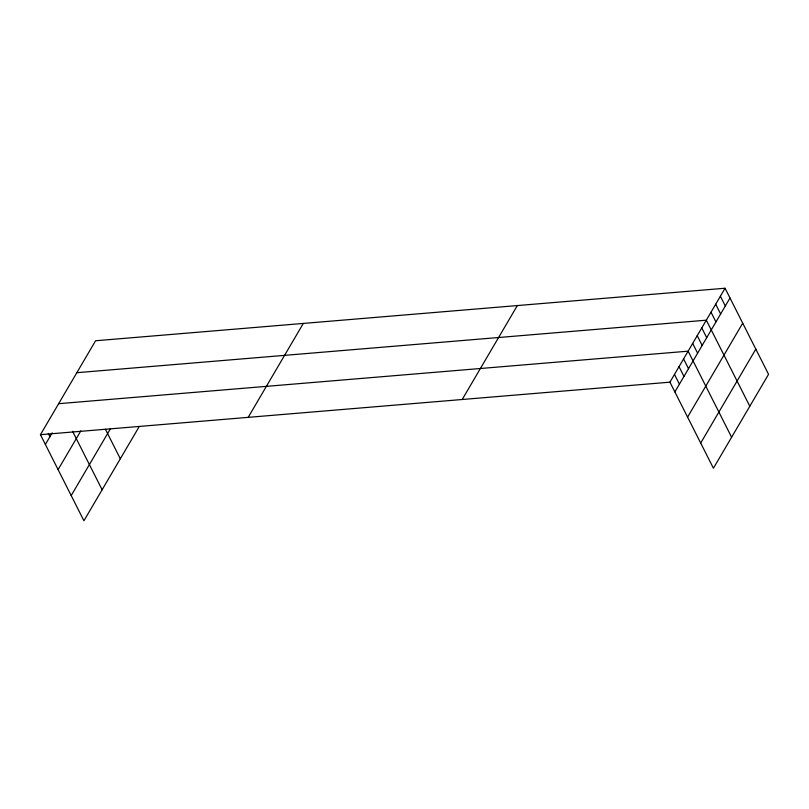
<?xml version="1.0" encoding="UTF-8"?>
<svg xmlns="http://www.w3.org/2000/svg" width="809" height="809" viewBox="0 0 809 809"><rect width="100%" height="100%" fill="white"/><g stroke="black" fill="none" stroke-linecap="round" stroke-linejoin="round"><path stroke-width="1.21" d="M139.067 426.828L83.924 520.763L40.45 434.686L95.583 340.761L725.076 288.237L768.55 374.314L713.417 468.239L669.933 382.172L725.076 288.237M45.375 444.444L52.201 432.815M58.096 469.624L80.839 430.884M71.202 495.573L110.52 428.588M248.181 417.363L303.314 323.428M462.202 399.504L517.345 305.569M674.868 391.92L730.001 297.995M687.589 417.11L742.723 323.175M700.695 443.059L755.828 349.124M76.835 372.696L706.328 320.182L749.801 406.249M58.642 403.691L688.135 351.177L731.609 437.244M40.45 434.686L669.933 382.172M720.384 296.225L725.309 305.974M715.702 304.204L720.627 313.963M711.01 312.193L715.935 321.942M701.777 327.928L706.702 337.677M697.227 335.674L702.151 345.423M692.676 343.421L697.611 353.179M683.585 358.923L688.51 368.671M679.034 366.669L683.959 376.428M674.484 374.425L679.408 384.174M105.413 429.255L120.319 458.764M72.577 431.288L102.126 489.758M48.287 433.442L49.925 436.688"/></g></svg>
